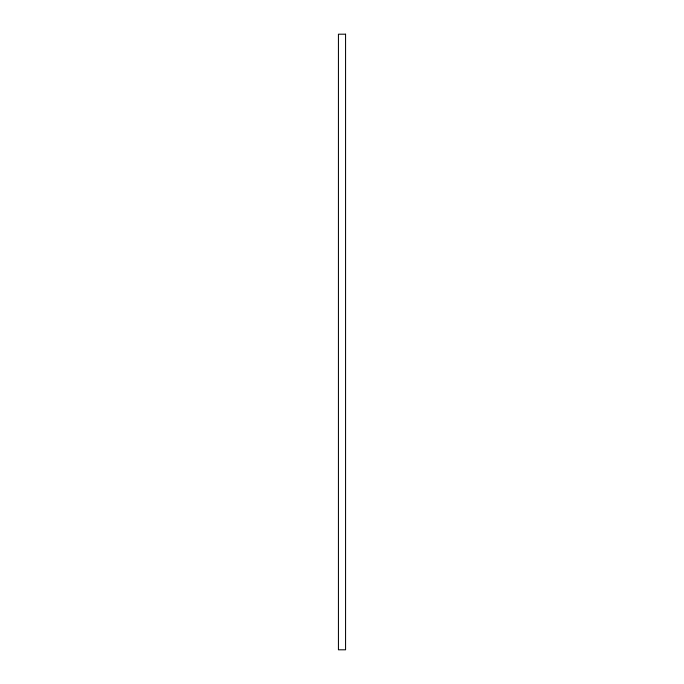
<?xml version="1.0" encoding="UTF-8"?>
<svg xmlns="http://www.w3.org/2000/svg" width="684" height="684" viewBox="0 0 684 684"><rect width="100%" height="100%" fill="white"/><g stroke="black" fill="none" stroke-linecap="round" stroke-linejoin="round"><path stroke-width="1.03" d="M345.565 34.2L338.435 34.2L338.435 649.8L345.565 649.8L345.565 34.2"/></g></svg>
